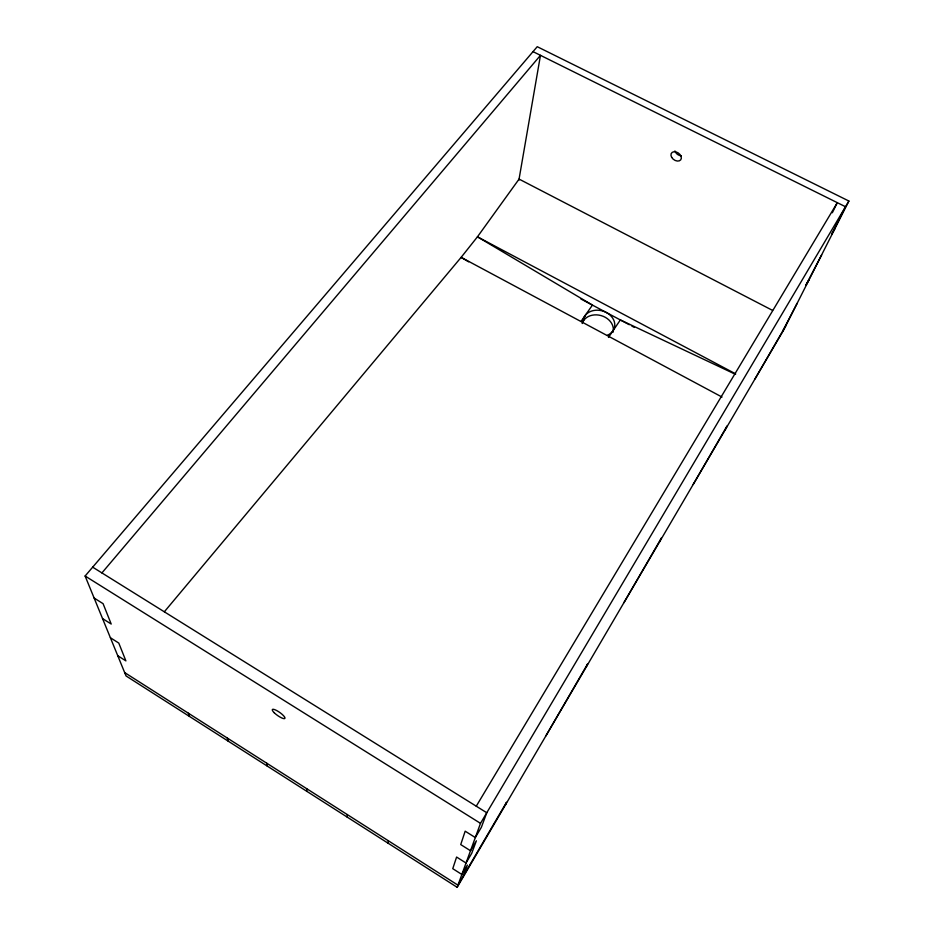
<?xml version="1.0" encoding="UTF-8"?>
<svg xmlns="http://www.w3.org/2000/svg" width="934" height="934" viewBox="0 0 934 934"><rect width="100%" height="100%" fill="white"/><g stroke="black" fill="none" stroke-linecap="round" stroke-linejoin="round"><path stroke-width="1.4" d="M347.179 817.098L347.214 814.53M387.96 843.133L388.275 840.717M518.849 180.32L540.471 55.34L101.911 572.927M583.645 320.479L584.918 315.832M457.17 887.3L480.496 823.344L848.889 201.032L537.237 46.7L85.111 576.021L126.043 675.947L457.17 887.3L783.521 330.262L848.889 201.032M463.287 876.045L467.35 865.082L461.851 874.457L452.757 868.678L456.598 857.05L466.019 863.016L471.705 853.361L476.363 840.798L470.502 850.746L460.731 844.581L465.167 831.178L475.313 837.553L481.372 827.291L486.766 812.743L92.676 567.16M505.457 804.886L506.52 802.283L457.952 885.163L124.666 672.573M545.853 735.934L587.591 663.957L586.085 667.261M623.912 602.687L661.389 538.042L659.544 541.872M693.168 484.489L727.037 426.032L724.936 430.259M832.334 212.742L837.319 202.666L476.258 806.205M755.011 378.924L785.809 325.744M782.669 331.103L797.134 303.34M821.628 254.935L805.82 285.279L809.054 279.78M834.879 228.725L831.552 234.364L845.515 206.741L533.022 51.639M608.478 337.419L620.351 319.942L735.502 374.324M581.123 321.261L592.436 305.103L477.449 236.816L461.139 257.352L164.372 611.747M772.605 310.415L519.071 179.095L477.449 236.816L735.665 373.88M580.831 298.927L629.294 324.705M631.851 326.059L634.408 327.425M722.017 397.055L461.139 257.352L468.634 261.824M85.111 576.021L480.496 823.344M94.124 598.04L103.079 603.668L111.204 624.04L102.542 618.577M110.399 637.747L118.781 643.071L125.892 660.887L117.754 655.715M188.399 713.226L189.392 716.378M227.312 738.047L228.059 741.059M266.75 763.206L267.241 766.078M306.714 788.693L306.947 791.413M583.003 322.253A16.1 12.948 15.5 0 1 606.411 312.528A16.1 12.948 15.5 0 1 607.345 335.283M582.174 323.526A16.018 12.913 15.5 0 1 601.157 315.61A16.018 12.913 15.5 0 1 612.973 332.329M681.318 155.826A5.709 4.04 35.8 0 1 674.908 150.946M671.674 157.367A5.732 4.028 35.8 0 0 680.699 159.877A5.732 4.028 35.8 0 0 676.076 151.95A5.732 4.028 35.8 0 0 671.674 157.367M274.363 712.875A7.67 1.868 35.3 0 0 284.858 718.468A7.67 1.868 35.3 0 0 276.733 710.576A7.67 1.868 35.3 0 0 274.363 712.875"/></g></svg>
